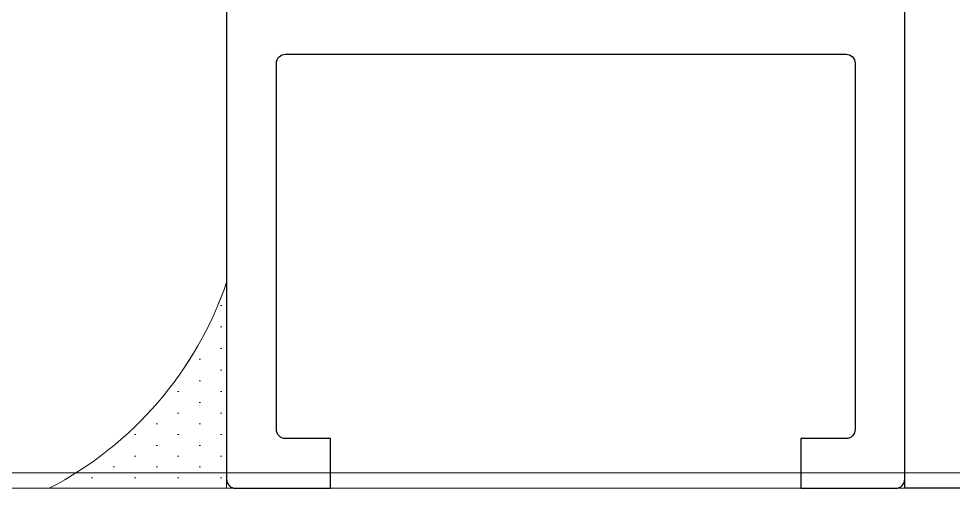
# Model space of a CAD drawing. Header units: millimetres. Extents: x -547695 to 905972, y -1055718 to 167349.
# Drawn here: x -513744.4 to -513595.6, y -1033876.4 to -1033797.8 of the extents above; entities that cross this region are included whole.
import ezdxf

# ---------------------------------------------------------------- set-up
doc = ezdxf.new("R2010")
doc.units = ezdxf.units.MM
for name, color, linetype, lineweight in [('View-XTD-CT Cua$0$View-XĐL-CT Cửa$0$Hatch - Vietduc', 250, 'Continuous', 5), ('View-XTD-CT Cua$0$View-XĐL-CT Cửa$0$KT-NetThay', 7, 'Continuous', 18), ('View-XTD-CT Cua$0$View-XĐL-CT Cửa$0$Profile - Vietduc', 14, 'Continuous', 30), ('View-XTD-CT Cua$0$View-XĐL-CT Cửa$0$SHEETING 0.13', 6, 'Continuous', 13)]:
    doc.layers.add(name, color=color, linetype=linetype, lineweight=lineweight)

# ---------------------------------------------------------------- blocks, each defined once
blk = doc.blocks.new('View-XTD-CT Cua$0$View-XĐL-CT Cửa$0$A$C77827696')
at = {"layer": 'View-XTD-CT Cua$0$View-XĐL-CT Cửa$0$Hatch - Vietduc'}
h = blk.add_hatch(dxfattribs=at)
h.set_pattern_fill('DOTS', color=256, scale=1.5, angle=90)
h.set_pattern_definition([(90, (-965244.4266, 106980.0683), (-2.38125, 1.190625), [0, -2.38125])])
edge = h.paths.add_edge_path()
edge.add_line((-2350.76, 3490.7), (-2331.15, 3490.7))
edge.add_line((-2331.15, 3490.7), (-2331.15, 3513.49))
edge.add_arc((-2369.31, 3526.49), 40.31, 297.3969, 341.193, ccw=False)
blk.add_lwpolyline([(-2350.76, 3490.7), (-2331.15, 3490.7), (-2331.15, 3513.49, -0.193457)], format="xyb", close=True, dxfattribs=at)
blk.add_lwpolyline([(-1956.15, 3240.48), (-1956.15, 3490.7), (-3154.06, 3490.7), (-3154.06, 3240.48)], close=True, dxfattribs=at)
blk.add_arc((-2369.31, 3526.49), 40.31, 297.3969, 341.193, dxfattribs=at)
at = {"layer": 'View-XTD-CT Cua$0$View-XĐL-CT Cửa$0$Profile - Vietduc'}
blk.add_lwpolyline([(-2331.15, 3639.7), (-2331.15, 3491.7, 0.414214), (-2330.15, 3490.7), (-2319.65, 3490.7), (-2319.65, 3496.2), (-2324.65, 3496.2, -0.414214), (-2325.65, 3497.2), (-2325.65, 3537.7, -0.414214), (-2324.65, 3538.7), (-2262.65, 3538.7, -0.414214), (-2261.65, 3537.7), (-2261.65, 3497.2, -0.414214), (-2262.65, 3496.2), (-2267.65, 3496.2), (-2267.65, 3490.7), (-2257.15, 3490.7, 0.414214), (-2256.15, 3491.7), (-2256.15, 3551.2, 0.414214)], format="xyb", dxfattribs=at)
blk.add_lwpolyline([(-2256.15, 3490.7), (-2256.15, 3640.7), (-1956.15, 3640.7), (-1956.15, 3490.7)], close=True, dxfattribs=at)
at = {"layer": 'View-XTD-CT Cua$0$View-XĐL-CT Cửa$0$SHEETING 0.13'}
blk.add_lwpolyline([(-1817.1, 3492.39), (-3204.76, 3492.39), (-3204.76, 3461.3, 1), (-3200.42, 3461.3, -0.03968), (-3200.7, 3466.62), (-3200.7, 3484.49), (-3202.39, 3484.49), (-3202.39, 3466.54, 0.047719), (-3202.11, 3461.3, -1), (-3203.07, 3461.3), (-3203.07, 3490.7), (-1817.1, 3490.7)], format="xyb", dxfattribs=at)

msp = doc.modelspace()

# ---------------------------------------------------------------- block references
at = {"layer": 'View-XTD-CT Cua$0$View-XĐL-CT Cửa$0$KT-NetThay', "xscale": 1.44, "yscale": 1.44, "zscale": 1.44}
msp.add_blockref('View-XTD-CT Cua$0$View-XĐL-CT Cửa$0$A$C77827696', (-510354.47, -1038899.17), dxfattribs=at)

doc.saveas('drawing.dxf')
